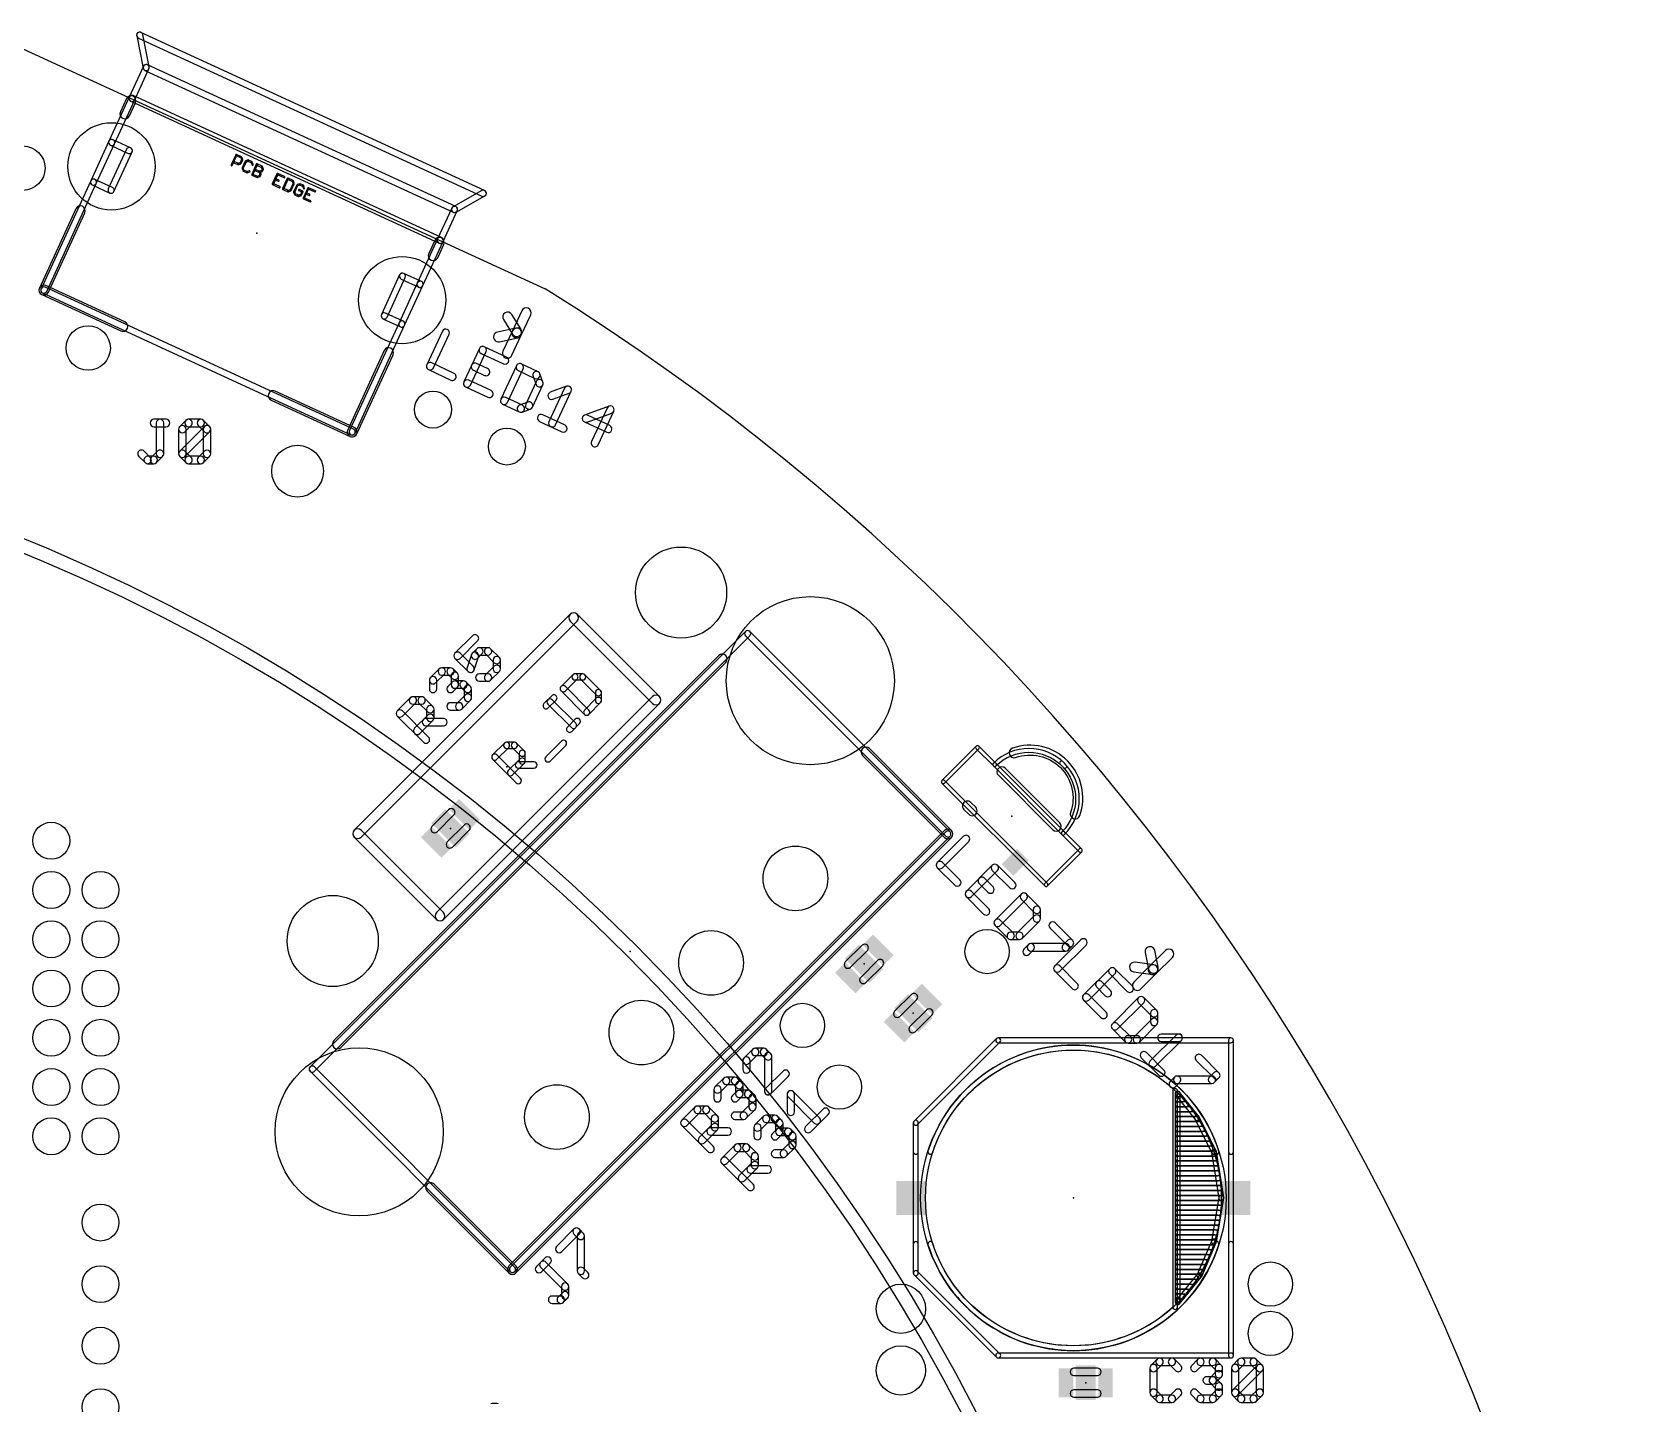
# Model space of a CAD drawing. Extents: x -10 to 136, y -30 to 100.
# Drawn here: x 79.62 to 112.78, y 67.13 to 95.41 of the extents above; entities that cross this region are included whole.
import ezdxf

# ---------------------------------------------------------------- set-up
doc = ezdxf.new("R2010")
doc.units = 0
for name, color, linetype in [('17', 82, 'CONTINUOUS'), ('18', 82, 'CONTINUOUS'), ('20', 7, 'CONTINUOUS'), ('21', 253, 'CONTINUOUS'), ('23', 7, 'CONTINUOUS'), ('25', 253, 'CONTINUOUS'), ('49', 253, 'CONTINUOUS'), ('51', 253, 'CONTINUOUS')]:
    doc.layers.add(name, color=color, linetype=linetype)

# ---------------------------------------------------------------- blocks, each defined once
blk = doc.blocks.new('RECT')
blk.add_solid([(-0.5, -0.5), (0.5, -0.5), (-0.5, 0.5), (0.5, 0.5)])
blk = doc.blocks.new('ROUNDP')
blk.add_circle((0, 0), 0.5)
blk = doc.blocks.new('ROUNDV')
blk.add_circle((0, 0), 0.5)

msp = doc.modelspace()

# ---------------------------------------------------------------- linework, layer by layer
at = {"layer": '20'}
msp.add_line((79.4258, 95.0722), (90.1954, 90.1192), dxfattribs=at)
msp.add_arc((65.024, 49.5402), 47.752, 359.9877, 58.1884, dxfattribs=at)
at = {"layer": '21'}
for points in [[(81.5626, 94.0436), (81.4372, 93.7711, 1), (81.6218, 93.6862), (81.7472, 93.9587, 1)], [(79.9503, 90.0521), (80.7025, 91.6875, 1), (80.5179, 91.7724), (79.7657, 90.1371, 1)], [(87.9221, 91.1186), (87.7968, 90.846, 1), (87.9814, 90.7611), (88.1067, 91.0337, 1)], [(81.5313, 89.4368), (79.9005, 90.1869, 1), (79.8156, 90.0023), (81.4464, 89.2522, 1)], [(89.696, 89.2922), (89.5106, 89.5916, 1), (89.3378, 89.4846), (89.5233, 89.1852, 1)], [(89.7152, 89.669), (89.5208, 89.2521, 1), (89.705, 89.1662), (89.8994, 89.5831, 1)], [(89.5917, 89.3085), (89.2119, 89.2276, 1), (89.2543, 89.0289), (89.634, 89.1098, 1)], [(89.5105, 88.7493), (89.705, 89.1662, 1), (89.5208, 89.2521), (89.3264, 88.8352, 1)], [(86.3099, 87.1271), (87.0621, 88.7624, 1), (86.8775, 88.8473), (86.1253, 87.212, 1)], [(84.5444, 87.8273), (86.1751, 87.0772, 1), (86.2601, 87.2618), (84.6293, 88.0119, 1)], [(86.4039, 78.8133), (90.8587, 83.2681, 1), (90.715, 83.4118), (86.2602, 78.957, 1)], [(90.715, 83.2681), (92.4121, 81.571, 1), (92.5558, 81.7147), (90.8587, 83.4118, 1)], [(93.78, 82.5606), (85.8414, 74.622, 1), (85.9851, 74.4783), (93.9237, 82.4169, 1)], [(90.767, 82.1626), (90.5243, 81.92, 1), (90.6141, 81.8301), (90.8568, 82.0728, 1)], [(90.5243, 81.8301), (91.0097, 81.3448, 1), (91.0995, 81.4346), (90.6141, 81.92, 1)], [(90.9737, 82.1812), (90.8119, 82.1812, 1), (90.8119, 82.0542), (90.9737, 82.0542, 1)], [(91.3421, 81.8391), (91.0186, 82.1626, 1), (90.9288, 82.0728), (91.2523, 81.7493, 1)], [(92.4121, 81.7147), (87.9573, 77.2599, 1), (88.101, 77.1162), (92.5558, 81.571, 1)], [(90.2613, 81.4773), (90.4231, 81.6391, 1), (90.3333, 81.7289), (90.1715, 81.5671, 1)], [(90.8276, 81.1627), (90.3422, 81.648, 1), (90.2524, 81.5582), (90.7378, 81.0729, 1)], [(91.0995, 81.3448), (91.3421, 81.5875, 1), (91.2523, 81.6773), (91.0097, 81.4346, 1)], [(91.3607, 81.6324), (91.3607, 81.7942, 1), (91.2337, 81.7942), (91.2337, 81.6324, 1)], [(90.7467, 80.992), (90.9084, 81.1538, 1), (90.8186, 81.2436), (90.6569, 81.0818, 1)], [(89.2029, 80.4189), (89.4456, 80.6616, 1), (89.3558, 80.7514), (89.1131, 80.5087, 1)], [(89.4007, 80.643), (89.5624, 80.643, 1), (89.5624, 80.77), (89.4007, 80.77, 1)], [(89.5175, 80.6616), (89.6793, 80.4998, 1), (89.7691, 80.5896), (89.6074, 80.7514, 1)], [(89.6607, 80.5447), (89.6607, 80.3829, 1), (89.7877, 80.3829), (89.7877, 80.5447, 1)], [(90.2983, 80.3819), (90.6219, 80.7055, 1), (90.5321, 80.7953), (90.2085, 80.4717, 1)], [(96.7435, 80.4951), (98.4317, 78.8068, 1), (98.5754, 78.9505), (96.8871, 80.6388, 1)], [(101.0343, 79.3241, 1), (101.226, 79.2567, 0.6292), (99.8343, 80.6485, 1), (99.9016, 80.4568, -0.6292)], [(89.6882, 80.0234), (89.2029, 80.5087, 1), (89.1131, 80.4189), (89.5984, 79.9336, 1)], [(89.6793, 80.4278), (89.4367, 80.1852, 1), (89.5265, 80.0954), (89.7691, 80.338, 1)], [(89.6433, 80.2385), (89.9669, 80.2385, 1), (89.9669, 80.3655), (89.6433, 80.3655, 1)], [(100.8095, 79.1112), (99.6888, 80.232, 1), (99.5451, 80.0883), (100.6659, 78.9676, 1)], [(99.0771, 79.4294), (98.9781, 79.5284, 1), (98.8345, 79.3848), (98.9334, 79.2858, 1)], [(88.101, 77.2599), (86.4039, 78.957, 1), (86.2602, 78.8133), (87.9573, 77.1162, 1)], [(98.4317, 78.9505), (89.4515, 69.9703, 1), (89.5952, 69.8266), (98.5754, 78.8068, 1)], [(102.8427, 76.1294), (102.7709, 76.4742, 1), (102.572, 76.4327), (102.6438, 76.0879, 1)], [(102.9896, 76.4769), (102.6644, 76.1516, 1), (102.808, 76.0079), (103.1333, 76.3332, 1)], [(102.7503, 76.1804), (102.3658, 76.2343, 1), (102.3376, 76.0331), (102.7221, 75.9792, 1)], [(102.4828, 75.6827), (102.808, 76.0079, 1), (102.6644, 76.1516), (102.3391, 75.8264, 1)], [(97.8779, 72.8881), (99.5779, 74.5881, 1), (99.5061, 74.6599), (97.8061, 72.9599, 1)], [(99.542, 74.5732), (104.342, 74.5732, 1), (104.342, 74.6748), (99.542, 74.6748, 1)], [(104.2912, 74.624), (104.2912, 72.324, 1), (104.3928, 72.324), (104.3928, 74.624, 1)], [(103.9936, 72.3084, 1), (104.0904, 72.3396, 0.7285), (98.0936, 72.3396, 1), (98.1904, 72.3084, -0.7285)], [(97.8928, 72.324), (97.8928, 72.924, 1), (97.7912, 72.924), (97.7912, 72.324, 1)], [(89.5952, 69.9703), (87.9069, 71.6585, 1), (87.7632, 71.5149), (89.4515, 69.8266, 1)], [(97.8928, 69.824), (97.8928, 70.424, 1), (97.7912, 70.424), (97.7912, 69.824, 1)], [(98.1904, 70.4396, 1), (98.0936, 70.4084, 0.7285), (104.0904, 70.4084, 1), (103.9936, 70.4396, -0.7285)], [(104.2912, 70.424), (104.2912, 68.124, 1), (104.3928, 68.124), (104.3928, 70.424, 1)], [(99.5779, 68.1599), (97.8779, 69.8599, 1), (97.8061, 69.7881), (99.5061, 68.0881, 1)], [(104.342, 68.1748), (99.542, 68.1748, 1), (99.542, 68.0732), (104.342, 68.0732, 1)]]:
    msp.add_lwpolyline(points, format="xyb", close=True, dxfattribs=at)
at = {"layer": '23'}
for p in [(84.2496, 91.2667), (89.4588, 89.281), (89.408, 80.264), (88.2458, 78.994), (99.822, 79.248), (91.948, 76.454), (96.774, 76.2), (102.616, 76.2), (97.79, 75.184), (101.092, 71.374), (101.346, 67.564)]:
    msp.add_point(p, dxfattribs=at)
at = {"layer": '25'}
for points in [[(88.0778, 89.2463), (87.7555, 88.5551, 1), (87.8936, 88.4907), (88.2159, 89.1819, 1)], [(88.8408, 88.8905), (88.5185, 88.1993, 1), (88.6567, 88.1349), (88.979, 88.8261, 1)], [(89.4029, 88.7125), (88.9421, 88.9273, 1), (88.8777, 88.7892), (89.3385, 88.5743, 1)], [(87.7923, 88.4539), (88.2531, 88.239, 1), (88.3175, 88.3771), (87.8567, 88.592, 1)], [(88.7165, 88.4436), (88.9469, 88.3362, 1), (89.0114, 88.4743), (88.781, 88.5817, 1)], [(89.6039, 88.5347), (89.2816, 87.8435, 1), (89.4197, 87.7791), (89.742, 88.4702, 1)], [(90.0508, 88.4104), (89.7052, 88.5715, 1), (89.6408, 88.4334), (89.9864, 88.2722, 1)], [(88.5554, 88.098), (89.0162, 87.8832, 1), (89.0806, 88.0213), (88.6198, 88.2361, 1)], [(89.9342, 87.6794), (90.1491, 88.1402, 1), (90.011, 88.2046), (89.7961, 87.7438, 1)], [(90.1517, 88.1984), (90.0902, 88.3674, 1), (89.947, 88.3152), (90.0085, 88.1463, 1)], [(89.3185, 87.7422), (89.6641, 87.581, 1), (89.7285, 87.7192), (89.3829, 87.8803, 1)], [(90.3547, 87.8446), (90.6925, 87.9676, 1), (90.6404, 88.1108), (90.3026, 87.9878, 1)], [(90.5974, 88.0714), (90.2751, 87.3802, 1), (90.4132, 87.3158), (90.7355, 88.007, 1)], [(89.7223, 87.5785), (89.8912, 87.64, 1), (89.8391, 87.7832), (89.6702, 87.7217, 1)], [(91.5187, 87.7012), (91.0119, 87.5168, 1), (91.064, 87.3736), (91.5708, 87.558, 1)], [(91.2915, 86.9062), (91.6138, 87.5974, 1), (91.4757, 87.6618), (91.1534, 86.9706, 1)], [(82.1259, 87.2775), (82.3801, 87.2775, 1), (82.3801, 87.4299), (82.1259, 87.4299, 1)], [(82.3292, 86.7181), (82.3292, 87.3537, 1), (82.1768, 87.3537), (82.1768, 86.7181, 1)], [(82.7676, 87.1727), (82.8947, 87.2998, 1), (82.7869, 87.4075), (82.6598, 87.2804, 1)], [(82.7899, 86.7181), (82.7899, 87.2265, 1), (82.6375, 87.2265), (82.6375, 86.7181, 1)], [(82.7676, 86.6642), (83.276, 87.1727, 1), (83.1682, 87.2804), (82.6598, 86.772, 1)], [(82.8408, 87.2775), (83.095, 87.2775, 1), (83.095, 87.4299), (82.8408, 87.4299, 1)], [(83.0411, 87.2998), (83.1682, 87.1727, 1), (83.276, 87.2804), (83.1489, 87.4075, 1)], [(83.1459, 87.2265), (83.1459, 86.7181, 1), (83.2983, 86.7181), (83.2983, 87.2265, 1)], [(90.0815, 87.3864), (90.5423, 87.1715, 1), (90.6068, 87.3096), (90.146, 87.5245, 1)], [(91.0058, 87.3761), (91.4666, 87.1613, 1), (91.531, 87.2994), (91.0702, 87.5143, 1)], [(81.8178, 86.6642), (81.9449, 86.5371, 1), (82.0527, 86.6449), (81.9256, 86.772, 1)], [(81.9988, 86.5148), (82.1259, 86.5148, 1), (82.1259, 86.6672), (81.9988, 86.6672, 1)], [(82.1798, 86.5371), (82.3069, 86.6642, 1), (82.1992, 86.772), (82.072, 86.6449, 1)], [(82.8947, 86.6449), (82.7676, 86.772, 1), (82.6598, 86.6642), (82.7869, 86.5371, 1)], [(83.095, 86.6672), (82.8408, 86.6672, 1), (82.8408, 86.5148), (83.095, 86.5148, 1)], [(83.1682, 86.772), (83.0411, 86.6449, 1), (83.1489, 86.5371), (83.276, 86.6642, 1)], [(88.6959, 82.9676), (88.3364, 82.6081, 1), (88.4442, 82.5003), (88.8037, 82.8599, 1)], [(88.3364, 82.5003), (88.606, 82.2307, 1), (88.7138, 82.3385), (88.4442, 82.6081, 1)], [(88.7322, 82.2605), (88.8221, 82.5301, 1), (88.6775, 82.5783), (88.5876, 82.3087, 1)], [(88.8037, 82.5003), (88.8936, 82.5902, 1), (88.7858, 82.698), (88.6959, 82.6081, 1)], [(88.8397, 82.5679), (89.0194, 82.5679, 1), (89.0194, 82.7203), (88.8397, 82.7203, 1)], [(88.9656, 82.5902), (89.1453, 82.4105, 1), (89.2531, 82.5182), (89.0733, 82.698, 1)], [(87.9387, 81.9949), (88.1184, 82.1746, 1), (88.0107, 82.2824), (87.8309, 82.1026, 1)], [(88.0646, 82.1523), (88.2443, 82.1523, 1), (88.2443, 82.3047), (88.0646, 82.3047, 1)], [(88.1904, 82.1746), (88.2803, 82.0847, 1), (88.3881, 82.1925), (88.2982, 82.2824, 1)], [(89.1453, 82.3385), (88.9656, 82.1587, 1), (89.0733, 82.0509), (89.2531, 82.2307, 1)], [(89.123, 82.4643), (89.123, 82.2846, 1), (89.2754, 82.2846), (89.2754, 82.4643, 1)], [(87.961, 81.869), (87.961, 82.0487, 1), (87.8086, 82.0487), (87.8086, 81.869, 1)], [(88.2803, 82.0127), (88.1904, 81.9229, 1), (88.2982, 81.8151), (88.3881, 81.905, 1)], [(88.258, 82.1386), (88.258, 81.9589, 1), (88.4104, 81.9589), (88.4104, 82.1386, 1)], [(88.3342, 81.8827), (88.514, 81.8827, 1), (88.514, 82.0351), (88.3342, 82.0351, 1)], [(88.4601, 81.905), (88.55, 81.8151, 1), (88.6577, 81.9229), (88.5678, 82.0127, 1)], [(88.5276, 81.869), (88.5276, 81.6892, 1), (88.68, 81.6892), (88.68, 81.869, 1)], [(89.0194, 82.181), (88.8397, 82.181, 1), (88.8397, 82.0286), (89.0194, 82.0286, 1)], [(87.2535, 81.3096), (87.5231, 81.5793, 1), (87.4153, 81.687), (87.1457, 81.4174, 1)], [(87.4692, 81.5569), (87.649, 81.5569, 1), (87.649, 81.7093), (87.4692, 81.7093, 1)], [(87.5951, 81.5793), (87.7748, 81.3995, 1), (87.8826, 81.5073), (87.7028, 81.687, 1)], [(88.4241, 81.5857), (88.2443, 81.5857, 1), (88.2443, 81.4333), (88.4241, 81.4333, 1)], [(88.55, 81.7431), (88.3702, 81.5633, 1), (88.478, 81.4556), (88.6577, 81.6353, 1)], [(87.7927, 80.8781), (87.2535, 81.4174, 1), (87.1457, 81.3096), (87.685, 80.7703, 1)], [(87.7748, 81.3275), (87.5052, 81.0579, 1), (87.613, 80.9501), (87.8826, 81.2197, 1)], [(87.7388, 81.1075), (88.0984, 81.1075, 1), (88.0984, 81.2599), (87.7388, 81.2599, 1)], [(87.7525, 81.4534), (87.7525, 81.2736, 1), (87.9049, 81.2736), (87.9049, 81.4534, 1)], [(98.8249, 78.8305), (98.2856, 78.2913, 1), (98.3934, 78.1835), (98.9327, 78.7228, 1)], [(98.2856, 78.1835), (98.6452, 77.824, 1), (98.7529, 77.9318), (98.3934, 78.2913, 1)], [(99.4203, 78.2352), (98.881, 77.6959, 1), (98.9888, 77.5881), (99.528, 78.1274, 1)], [(99.8876, 77.8757), (99.528, 78.2352, 1), (99.4203, 78.1274), (99.7798, 77.7679, 1)], [(99.1506, 77.8578), (99.3304, 77.678, 1), (99.4382, 77.7858), (99.2584, 77.9655, 1)], [(98.881, 77.5881), (99.2405, 77.2286, 1), (99.3483, 77.3364), (98.9888, 77.6959, 1)], [(100.0156, 77.6398), (99.4764, 77.1006, 1), (99.5841, 76.9928), (100.1234, 77.5321, 1)], [(100.393, 77.3702), (100.1234, 77.6398, 1), (100.0156, 77.5321), (100.2853, 77.2624, 1)], [(100.4153, 77.1365), (100.4153, 77.3163, 1), (100.2629, 77.3163), (100.2629, 77.1365, 1)], [(99.4764, 76.9928), (99.746, 76.7232, 1), (99.8538, 76.8309), (99.5841, 77.1005, 1)], [(100.0335, 76.7231), (100.393, 77.0827, 1), (100.2853, 77.1904), (99.9257, 76.8309, 1)], [(100.611, 76.9367), (100.9705, 76.5772, 1), (101.0783, 76.6849), (100.7188, 77.0445, 1)], [(99.7999, 76.7008), (99.9796, 76.7008, 1), (99.9796, 76.8532), (99.7999, 76.8532, 1)], [(100.1616, 76.5951), (100.0717, 76.5052, 1), (100.1795, 76.3974), (100.2694, 76.4873, 1)], [(100.9345, 76.6174), (100.2155, 76.6174, 1), (100.2155, 76.465), (100.9345, 76.465, 1)], [(101.2456, 76.6965), (100.7064, 76.1572, 1), (100.8141, 76.0494), (101.3534, 76.5887, 1)], [(100.9705, 76.6849), (100.8806, 76.5951, 1), (100.9884, 76.4873), (101.0783, 76.5772, 1)], [(100.7064, 76.0494), (101.0659, 75.6899, 1), (101.1737, 75.7977), (100.8141, 76.1572, 1)], [(101.841, 76.1011), (101.3017, 75.5618, 1), (101.4095, 75.4541), (101.9488, 75.9934, 1)], [(102.3083, 75.7416), (101.9488, 76.1011, 1), (101.841, 75.9934), (102.2005, 75.6338, 1)], [(101.5714, 75.7237), (101.7511, 75.544, 1), (101.8589, 75.6517), (101.6791, 75.8315, 1)], [(101.3017, 75.4541), (101.6612, 75.0946, 1), (101.769, 75.2023), (101.4095, 75.5618, 1)], [(102.4364, 75.5058), (101.8971, 74.9665, 1), (102.0049, 74.8587), (102.5441, 75.398, 1)], [(102.8138, 75.2361), (102.5441, 75.5058, 1), (102.4364, 75.398), (102.706, 75.1284, 1)], [(101.8971, 74.8587), (102.1667, 74.5891, 1), (102.2745, 74.6968), (102.0049, 74.9665, 1)], [(102.4543, 74.5891), (102.8138, 74.9486, 1), (102.706, 75.0564), (102.3465, 74.6968, 1)], [(102.8361, 75.0025), (102.8361, 75.1822, 1), (102.6837, 75.1822), (102.6837, 75.0025, 1)], [(102.2206, 74.5668), (102.4004, 74.5668, 1), (102.4004, 74.7192), (102.2206, 74.7192, 1)], [(103.2115, 74.7306), (102.6722, 74.1914, 1), (102.78, 74.0836), (103.3192, 74.6229, 1)], [(102.9059, 74.6006), (103.2654, 74.6006, 1), (103.2654, 74.753), (102.9059, 74.753, 1)], [(94.4746, 74.4377), (94.2949, 74.258, 1), (94.4026, 74.1502), (94.5824, 74.33, 1)], [(94.2726, 74.2041), (94.2726, 74.0243, 1), (94.425, 74.0243), (94.4249, 74.2041, 1)], [(94.7083, 74.46), (94.5285, 74.46, 1), (94.5285, 74.3076), (94.7083, 74.3076, 1)], [(94.852, 74.3478), (94.7622, 74.4377, 1), (94.6544, 74.33), (94.7443, 74.2401, 1)], [(94.8744, 73.5749), (94.8744, 74.294, 1), (94.722, 74.294), (94.722, 73.5749, 1)], [(102.4925, 74.2634), (102.852, 73.9038, 1), (102.9597, 74.0116), (102.6002, 74.3711, 1)], [(103.6271, 74.2073), (103.9866, 73.8478, 1), (104.0944, 73.9555), (103.7348, 74.315, 1)], [(95.1038, 73.9883), (94.7443, 73.6288, 1), (94.852, 73.521), (95.2115, 73.8806, 1)], [(103.9866, 73.9555), (103.8967, 73.8656, 1), (104.0045, 73.7579), (104.0944, 73.8478, 1)], [(93.8073, 73.5548), (93.987, 73.7346, 1), (93.8793, 73.8424), (93.6995, 73.6626, 1)], [(93.8296, 73.429), (93.8296, 73.6087, 1), (93.6772, 73.6087), (93.6772, 73.429, 1)], [(93.9332, 73.7123), (94.1129, 73.7123, 1), (94.1129, 73.8647), (93.9332, 73.8647, 1)], [(94.059, 73.7346), (94.1489, 73.6447, 1), (94.2567, 73.7525), (94.1668, 73.8424, 1)], [(94.1266, 73.6986), (94.1266, 73.5188, 1), (94.279, 73.5188), (94.279, 73.6986, 1)], [(103.1777, 73.8656), (103.0878, 73.7758, 1), (103.1956, 73.668), (103.2855, 73.7579, 1)], [(103.9506, 73.888), (103.2316, 73.888, 1), (103.2316, 73.7356), (103.9506, 73.7356, 1)], [(94.1489, 73.5727), (94.059, 73.4828, 1), (94.1668, 73.3751), (94.2567, 73.465, 1)], [(94.2028, 73.4426), (94.3826, 73.4426, 1), (94.3826, 73.595), (94.2028, 73.595, 1)], [(94.4185, 73.3031), (94.2388, 73.1233, 1), (94.3465, 73.0156), (94.5263, 73.1953, 1)], [(94.3287, 73.465), (94.4185, 73.3751, 1), (94.5263, 73.4828), (94.4364, 73.5727, 1)], [(94.3962, 73.429), (94.3962, 73.2492, 1), (94.5486, 73.2492), (94.5486, 73.429, 1)], [(95.3397, 73.1513), (95.3397, 73.5108, 1), (95.1873, 73.5108), (95.1873, 73.1513, 1)], [(95.2096, 73.4569), (95.7489, 72.9177, 1), (95.8566, 73.0254), (95.3174, 73.5647, 1)], [(93.122, 72.8696), (93.3917, 73.1392, 1), (93.2839, 73.247), (93.0143, 72.9774, 1)], [(93.6613, 72.4381), (93.122, 72.9774, 1), (93.0143, 72.8696), (93.5535, 72.3303, 1)], [(93.3378, 73.1169), (93.5176, 73.1169, 1), (93.5176, 73.2693), (93.3378, 73.2693, 1)], [(93.4637, 73.1392), (93.6434, 72.9595, 1), (93.7512, 73.0672), (93.5714, 73.247, 1)], [(93.6211, 73.0134), (93.6211, 72.8336, 1), (93.7735, 72.8336), (93.7735, 73.0134, 1)], [(94.2927, 73.1456), (94.1129, 73.1456, 1), (94.1129, 72.9932), (94.2927, 72.9932, 1)], [(94.6321, 72.7717), (94.8119, 72.9514, 1), (94.7041, 73.0592), (94.5243, 72.8795, 1)], [(94.758, 72.9291), (94.9378, 72.9291, 1), (94.9378, 73.0815), (94.758, 73.0815, 1)], [(94.8839, 72.9514), (94.9737, 72.8616, 1), (95.0815, 72.9693), (94.9916, 73.0592, 1)], [(94.9514, 72.9155), (94.9514, 72.7357, 1), (95.1038, 72.7357), (95.1038, 72.9155, 1)], [(95.6769, 72.7379), (96.0364, 73.0974, 1), (95.9286, 73.2052), (95.5691, 72.8457, 1)], [(93.6434, 72.8875), (93.3738, 72.6178, 1), (93.4816, 72.5101), (93.7512, 72.7797, 1)], [(93.6074, 72.6675), (93.9669, 72.6675, 1), (93.9669, 72.8199), (93.6074, 72.8199, 1)], [(94.6544, 72.6458), (94.6544, 72.8256, 1), (94.502, 72.8256), (94.502, 72.6458, 1)], [(94.9737, 72.7896), (94.8839, 72.6997, 1), (94.9916, 72.5919), (95.0815, 72.6818, 1)], [(95.0276, 72.6595), (95.2074, 72.6595, 1), (95.2074, 72.8119), (95.0276, 72.8119, 1)], [(95.1535, 72.6818), (95.2434, 72.5919, 1), (95.3511, 72.6997), (95.2613, 72.7896, 1)], [(95.2211, 72.6458), (95.2211, 72.4661, 1), (95.3735, 72.4661), (95.3735, 72.6458, 1)], [(93.9469, 72.0864), (94.2165, 72.3561, 1), (94.1087, 72.4639), (93.8391, 72.1942, 1)], [(94.1626, 72.3338), (94.3424, 72.3338, 1), (94.3424, 72.4862), (94.1626, 72.4862, 1)], [(94.2885, 72.3561), (94.4683, 72.1763, 1), (94.576, 72.2841), (94.3963, 72.4639, 1)], [(94.4459, 72.2302), (94.4459, 72.0505, 1), (94.5983, 72.0505), (94.5983, 72.2302, 1)], [(95.1175, 72.3625), (94.9378, 72.3625, 1), (94.9378, 72.2101), (95.1175, 72.2101, 1)], [(95.2434, 72.5199), (95.0636, 72.3402, 1), (95.1714, 72.2324), (95.3511, 72.4122, 1)], [(94.4862, 71.6549), (93.9469, 72.1942, 1), (93.8391, 72.0864), (94.3784, 71.5472, 1)], [(94.4683, 72.1043), (94.1986, 71.8347, 1), (94.3064, 71.7269), (94.576, 71.9966, 1)], [(94.4323, 71.8844), (94.7918, 71.8844, 1), (94.7918, 72.0368), (94.4323, 72.0368, 1)], [(90.5392, 70.2661), (90.8987, 70.6256, 1), (90.791, 70.7334), (90.4314, 70.3738, 1)], [(90.791, 70.6256), (90.8808, 70.5357, 1), (90.9886, 70.6435), (90.8987, 70.7334, 1)], [(90.8585, 70.5896), (90.8585, 69.8706, 1), (91.0109, 69.8706), (91.0109, 70.5896, 1)], [(90.1236, 69.8505), (90.3034, 70.0302, 1), (90.1956, 70.138), (90.0158, 69.9582, 1)], [(90.6629, 69.5987), (90.2135, 70.0481, 1), (90.1057, 69.9404), (90.5551, 69.491, 1)], [(90.8808, 69.8167), (90.9707, 69.7268, 1), (91.0785, 69.8346), (90.9886, 69.9244, 1)], [(90.3394, 69.199), (90.5191, 69.199, 1), (90.5191, 69.3514), (90.3394, 69.3514, 1)], [(90.573, 69.2213), (90.6629, 69.3112, 1), (90.5551, 69.419), (90.4652, 69.3291, 1)], [(90.6852, 69.3651), (90.6852, 69.5448, 1), (90.5328, 69.5448), (90.5328, 69.3651, 1)], [(102.8174, 68.0467), (102.6903, 67.9196, 1), (102.7981, 67.8119), (102.9252, 67.939, 1)], [(103.1255, 68.0691), (102.8713, 68.0691, 1), (102.8713, 67.9167), (103.1255, 67.9167, 1)], [(103.3065, 67.9196), (103.1794, 68.0467, 1), (103.0716, 67.939), (103.1987, 67.8119, 1)], [(103.64, 67.8119), (103.7672, 67.939, 1), (103.6594, 68.0467), (103.5323, 67.9196, 1)], [(103.7133, 67.9167), (103.9675, 67.9167, 1), (103.9675, 68.0691), (103.7133, 68.0691, 1)], [(103.9136, 67.939), (104.0407, 67.8119, 1), (104.1485, 67.9196), (104.0214, 68.0467, 1)], [(104.482, 67.8119), (104.6091, 67.939, 1), (104.5014, 68.0467), (104.3742, 67.9196, 1)], [(104.5552, 67.9167), (104.8095, 67.9167, 1), (104.8095, 68.0691), (104.5552, 68.0691, 1)], [(104.7556, 67.939), (104.8827, 67.8119, 1), (104.9904, 67.9196), (104.8633, 68.0467, 1)], [(102.668, 67.8657), (102.668, 67.3573, 1), (102.8204, 67.3573), (102.8204, 67.8657, 1)], [(103.9675, 67.6877), (103.8404, 67.6877, 1), (103.8404, 67.5353), (103.9675, 67.5353, 1)], [(104.0407, 67.7925), (103.9136, 67.6654, 1), (104.0214, 67.5576), (104.1485, 67.6848, 1)], [(103.9136, 67.5576), (104.0407, 67.4305, 1), (104.1485, 67.5383), (104.0214, 67.6654, 1)], [(104.0184, 67.8657), (104.0184, 67.7386, 1), (104.1708, 67.7386), (104.1708, 67.8657, 1)], [(104.5043, 67.3573), (104.5043, 67.8657, 1), (104.3519, 67.8657), (104.3519, 67.3573, 1)], [(104.482, 67.3034), (104.9904, 67.8119, 1), (104.8827, 67.9196), (104.3742, 67.4112, 1)], [(104.8604, 67.8657), (104.8604, 67.3573, 1), (105.0128, 67.3573), (105.0128, 67.8657, 1)], [(102.6903, 67.3034), (102.8174, 67.1763, 1), (102.9252, 67.2841), (102.7981, 67.4112, 1)], [(103.1794, 67.1763), (103.3065, 67.3034, 1), (103.1988, 67.4112), (103.0716, 67.2841, 1)], [(103.7672, 67.2841), (103.64, 67.4112, 1), (103.5323, 67.3034), (103.6594, 67.1763, 1)], [(104.0407, 67.4112), (103.9136, 67.2841, 1), (104.0214, 67.1763), (104.1485, 67.3034, 1)], [(104.0184, 67.4844), (104.0184, 67.3573, 1), (104.1708, 67.3573), (104.1708, 67.4844, 1)], [(104.6091, 67.2841), (104.482, 67.4112, 1), (104.3742, 67.3034), (104.5014, 67.1763, 1)], [(104.8827, 67.4112), (104.7556, 67.2841, 1), (104.8633, 67.1763), (104.9904, 67.3034, 1)], [(102.8713, 67.154), (103.1255, 67.154, 1), (103.1255, 67.3064), (102.8713, 67.3064, 1)], [(103.9675, 67.3064), (103.7133, 67.3064, 1), (103.7133, 67.154), (103.9675, 67.154, 1)], [(104.8095, 67.3064), (104.5552, 67.3064, 1), (104.5552, 67.154), (104.8095, 67.154, 1)]]:
    msp.add_lwpolyline(points, format="xyb", close=True, dxfattribs=at)
at = {"layer": '49'}
for radius in [38.2532, 37.9738]:
    msp.add_circle((65.024, 49.53), radius, dxfattribs=at)
at = {"layer": '51'}
for points in [[(88.9476, 92.1477), (81.8612, 95.4071, 1), (81.8082, 95.2917), (88.8945, 92.0323, 1)], [(81.7724, 95.3369), (81.906, 94.6701, 1), (82.0305, 94.695), (81.897, 95.3619, 1)], [(81.7335, 94.0201), (82.026, 94.656, 1), (81.9106, 94.7091), (81.6181, 94.0731, 1)], [(81.9417, 94.6249), (88.3013, 91.6998, 1), (88.3544, 91.8152), (81.9948, 94.7403, 1)], [(81.3156, 93.1116), (81.7335, 94.0201, 1), (81.6181, 94.0731), (81.2002, 93.1646, 1)], [(88.0619, 91.1792), (81.7023, 94.1043, 1), (81.6492, 93.9889), (88.0088, 91.0638, 1)], [(80.9395, 92.2939), (81.3156, 93.1116, 1), (81.2002, 93.1646), (80.8241, 92.347, 1)], [(81.6478, 93.0286), (81.2844, 93.1958, 1), (81.2314, 93.0804), (81.5948, 92.9133, 1)], [(81.3029, 92.1268), (81.679, 92.9444, 1), (81.5636, 92.9975), (81.1875, 92.1798, 1)], [(83.7421, 92.6655), (83.8377, 92.8734, 1), (83.8146, 92.884), (83.719, 92.6761, 1)], [(83.8208, 92.8671), (83.9247, 92.8193, 1), (83.9354, 92.8424), (83.8314, 92.8902, 1)], [(83.8716, 92.7038), (83.7677, 92.7516, 1), (83.7571, 92.7286), (83.861, 92.6808, 1)], [(83.9125, 92.7229), (83.8619, 92.7042, 1), (83.8707, 92.6804), (83.9213, 92.6991, 1)], [(83.9372, 92.7856), (83.9054, 92.7163, 1), (83.9284, 92.7057), (83.9603, 92.775, 1)], [(83.9181, 92.8265), (83.9369, 92.7759, 1), (83.9607, 92.7847), (83.942, 92.8353, 1)], [(84.0111, 92.7516), (83.9474, 92.613, 1), (83.9705, 92.6024), (84.0342, 92.741, 1)], [(83.947, 92.6033), (83.9657, 92.5527, 1), (83.9895, 92.5616), (83.9708, 92.6121, 1)], [(83.9723, 92.5456), (84.0416, 92.5137, 1), (84.0522, 92.5368), (83.9829, 92.5687, 1)], [(84.0688, 92.7769), (84.0183, 92.7582, 1), (84.0271, 92.7344), (84.0776, 92.7531, 1)], [(84.0513, 92.5134), (84.1019, 92.5321, 1), (84.0931, 92.5559), (84.0425, 92.5372, 1)], [(84.1478, 92.7447), (84.0786, 92.7765, 1), (84.0679, 92.7535), (84.1372, 92.7216, 1)], [(84.1732, 92.687), (84.1544, 92.7375, 1), (84.1306, 92.7287), (84.1493, 92.6782, 1)], [(84.167, 92.47), (84.2626, 92.6779, 1), (84.2395, 92.6885), (84.1439, 92.4807, 1)], [(84.198, 92.5677), (84.3019, 92.5199, 1), (84.3125, 92.543), (84.2086, 92.5908, 1)], [(84.2458, 92.6717), (84.3497, 92.6239, 1), (84.3603, 92.6469), (84.2564, 92.6947, 1)], [(84.3534, 92.5621), (84.3028, 92.5434, 1), (84.3116, 92.5196), (84.3622, 92.5383, 1)], [(84.2953, 92.5271), (84.314, 92.4765, 1), (84.3378, 92.4853), (84.3191, 92.5359, 1)], [(84.3431, 92.631), (84.3618, 92.5804, 1), (84.3856, 92.5892), (84.3669, 92.6398, 1)], [(84.3622, 92.5901), (84.3462, 92.5555, 1), (84.3693, 92.5449), (84.3853, 92.5795, 1)], [(79.9157, 90.0681), (80.9395, 92.2939, 1), (80.8241, 92.347), (79.8004, 90.1211, 1)], [(81.2718, 92.211), (80.9084, 92.3781, 1), (80.8553, 92.2628), (81.2187, 92.0956, 1)], [(84.2647, 92.4391), (84.1608, 92.4869, 1), (84.1502, 92.4638), (84.2541, 92.416, 1)], [(84.3056, 92.4582), (84.255, 92.4395, 1), (84.2638, 92.4156), (84.3144, 92.4343, 1)], [(84.3144, 92.4862), (84.2984, 92.4516, 1), (84.3215, 92.4409), (84.3375, 92.4756, 1)], [(84.6645, 92.4931), (84.5689, 92.2852, 1), (84.592, 92.2746), (84.6876, 92.4824, 1)], [(84.5751, 92.2683), (84.7137, 92.2046, 1), (84.7243, 92.2277), (84.5857, 92.2914, 1)], [(84.6229, 92.3723), (84.6922, 92.3404, 1), (84.7028, 92.3635), (84.6335, 92.3954, 1)], [(84.8199, 92.4355), (84.6813, 92.4993, 1), (84.6707, 92.4762), (84.8093, 92.4125, 1)], [(84.877, 92.3953), (84.7814, 92.1875, 1), (84.8044, 92.1768), (84.9001, 92.3847, 1)], [(84.7876, 92.1706), (84.8915, 92.1228, 1), (84.9021, 92.1459), (84.7982, 92.1937, 1)], [(84.9978, 92.3538), (84.8938, 92.4016, 1), (84.8832, 92.3785), (84.9871, 92.3307, 1)], [(84.959, 92.1478), (85.0227, 92.2863, 1), (84.9996, 92.2969), (84.9359, 92.1584, 1)], [(85.0231, 92.296), (85.0044, 92.3466, 1), (84.9805, 92.3378), (84.9992, 92.2872, 1)], [(85.0735, 92.2629), (85.0098, 92.1244, 1), (85.0329, 92.1138), (85.0966, 92.2523, 1)], [(85.1312, 92.2883), (85.0807, 92.2696, 1), (85.0895, 92.2457), (85.14, 92.2644, 1)], [(85.2102, 92.256), (85.1409, 92.2879, 1), (85.1303, 92.2648), (85.1996, 92.2329, 1)], [(85.2355, 92.1983), (85.2168, 92.2489, 1), (85.193, 92.2401), (85.2117, 92.1895, 1)], [(85.3019, 92.1999), (85.2063, 91.992, 1), (85.2294, 91.9814), (85.325, 92.1892, 1)], [(85.4574, 92.1424), (85.3188, 92.2061, 1), (85.3082, 92.183), (85.4467, 92.1193, 1)], [(84.9012, 92.1224), (84.9518, 92.1411, 1), (84.943, 92.165), (84.8924, 92.1463, 1)], [(85.0094, 92.1147), (85.0281, 92.0641, 1), (85.0519, 92.0729), (85.0332, 92.1235, 1)], [(85.0347, 92.057), (85.104, 92.0251, 1), (85.1146, 92.0482), (85.0453, 92.08, 1)], [(85.1137, 92.0247), (85.1643, 92.0434, 1), (85.1555, 92.0672), (85.1049, 92.0485, 1)], [(85.1971, 92.1362), (85.1278, 92.168, 1), (85.1172, 92.1449), (85.1865, 92.1131, 1)], [(85.1714, 92.05), (85.2033, 92.1193, 1), (85.1802, 92.1299), (85.1484, 92.0606, 1)], [(85.2126, 91.9752), (85.3511, 91.9114, 1), (85.3617, 91.9345), (85.2232, 91.9982, 1)], [(85.2604, 92.0791), (85.3296, 92.0472, 1), (85.3403, 92.0703), (85.271, 92.1022, 1)], [(88.3589, 91.7021), (88.9521, 92.0346, 1), (88.89, 92.1454), (88.2968, 91.8129, 1)], [(88.2701, 91.784), (87.9776, 91.1481, 1), (88.093, 91.095), (88.3855, 91.731, 1)], [(87.9776, 91.1481), (87.5598, 90.2396, 1), (87.6751, 90.1865), (88.093, 91.095, 1)], [(86.9357, 89.536), (87.3117, 90.3536, 1), (87.1964, 90.4067), (86.8203, 89.5891, 1)], [(87.5598, 90.2396), (87.1837, 89.4219, 1), (87.2991, 89.3688), (87.6751, 90.1865, 1)], [(87.2275, 90.3225), (87.5909, 90.1553, 1), (87.644, 90.2707), (87.2806, 90.4379, 1)], [(86.2441, 87.2272), (79.8846, 90.1523, 1), (79.8315, 90.0369), (86.1911, 87.1118, 1)], [(87.2679, 89.4531), (86.9045, 89.6202, 1), (86.8514, 89.5048), (87.2148, 89.3377, 1)], [(87.1837, 89.4219), (86.1599, 87.1961, 1), (86.2753, 87.143), (87.2991, 89.3688, 1)], [(85.4373, 73.9844), (94.4176, 82.9647, 1), (94.3278, 83.0545), (85.3475, 74.0742, 1)], [(94.3278, 82.9647), (98.4587, 78.8338, 1), (98.5485, 78.9236), (94.4176, 83.0545, 1)], [(98.4347, 79.9282), (99.1418, 80.6353, 1), (99.0879, 80.6892), (98.3808, 79.982, 1)], [(99.0879, 80.6353), (99.4415, 80.2817, 1), (99.4954, 80.3356), (99.1418, 80.6892, 1)], [(100.8557, 78.9214, 1), (100.9096, 78.8675, 1), (99.4415, 80.3356, 1), (99.4954, 80.2817, -1)], [(99.4415, 80.2817), (100.8557, 78.8675, 1), (100.9096, 78.9214), (99.4954, 80.3356, 1)], [(100.945, 80.3002), (100.8742, 80.371, 1), (100.8204, 80.3171), (100.8911, 80.2464, 1)], [(100.556, 77.8607), (98.4347, 79.982, 1), (98.3808, 79.9282), (100.5022, 77.8068, 1)], [(87.968, 78.9253), (88.3145, 79.2717, 1), (88.2067, 79.3795), (87.8602, 79.033, 1)], [(88.5235, 79.0627), (88.177, 78.7162, 1), (88.2848, 78.6085), (88.6313, 78.955, 1)], [(98.4587, 78.9236), (89.4784, 69.9433, 1), (89.5682, 69.8535), (98.5485, 78.8338, 1)], [(100.8557, 78.8675), (101.2093, 78.5139, 1), (101.2632, 78.5678), (100.9096, 78.9214, 1)], [(101.2093, 78.5678), (100.5022, 77.8607, 1), (100.556, 77.8068), (101.2632, 78.5139, 1)], [(96.4962, 76.1313), (96.8427, 76.4777, 1), (96.735, 76.5855), (96.3885, 76.239, 1)], [(97.0517, 76.2687), (96.7053, 75.9222, 1), (96.813, 75.8145), (97.1595, 76.161, 1)], [(97.5122, 75.1153), (97.8587, 75.4617, 1), (97.751, 75.5695), (97.4045, 75.223, 1)], [(98.0677, 75.2527), (97.7213, 74.9062, 1), (97.829, 74.7985), (98.1755, 75.145, 1)], [(97.8779, 72.8881), (99.5779, 74.5881, 1), (99.5061, 74.6599), (97.8061, 72.9599, 1)], [(99.542, 74.5732), (104.342, 74.5732, 1), (104.342, 74.6748), (99.542, 74.6748, 1)], [(104.2912, 74.624), (104.2912, 68.124, 1), (104.3928, 68.124), (104.3928, 74.624, 1)], [(89.5682, 69.9433), (85.4373, 74.0742, 1), (85.3475, 73.9844), (89.4784, 69.8535, 1)], [(103.2428, 69.124), (103.2428, 73.574, 1), (103.1412, 73.574), (103.1412, 69.124, 1)], [(103.6817, 73.0557), (103.2817, 73.5557, 1), (103.2023, 73.4923), (103.6023, 72.9923, 1)], [(103.1912, 73.524), (103.1912, 69.274, 1), (103.2928, 69.274), (103.2928, 73.524, 1)], [(103.2551, 73.5584), (103.242, 73.5584, 1), (103.242, 73.4568), (103.2551, 73.4568, 1)], [(103.3364, 73.4568), (103.242, 73.4568, 1), (103.242, 73.3552), (103.3364, 73.3552, 1)], [(103.4177, 73.3552), (103.242, 73.3552, 1), (103.242, 73.2536), (103.4177, 73.2536, 1)], [(97.8928, 69.824), (97.8928, 72.924, 1), (97.7912, 72.924), (97.7912, 69.824, 1)], [(103.499, 73.2536), (103.242, 73.2536, 1), (103.242, 73.152), (103.499, 73.152, 1)], [(103.5802, 73.152), (103.242, 73.152, 1), (103.242, 73.0504), (103.5802, 73.0504, 1)], [(103.6542, 73.0504), (103.242, 73.0504, 1), (103.242, 72.9488), (103.6542, 72.9488, 1)], [(104.0374, 72.3467), (103.6874, 73.0467, 1), (103.5966, 73.0013), (103.9466, 72.3013, 1)], [(103.705, 72.9488), (103.242, 72.9488, 1), (103.242, 72.8472), (103.705, 72.8472, 1)], [(103.7558, 72.8472), (103.242, 72.8472, 1), (103.242, 72.7456), (103.7558, 72.7456, 1)], [(103.8066, 72.7456), (103.242, 72.7456, 1), (103.242, 72.644), (103.8066, 72.644, 1)], [(103.8574, 72.644), (103.242, 72.644, 1), (103.242, 72.5424), (103.8574, 72.5424, 1)], [(103.9082, 72.5424), (103.242, 72.5424, 1), (103.242, 72.4408), (103.9082, 72.4408, 1)], [(103.959, 72.4408), (103.242, 72.4408, 1), (103.242, 72.3392), (103.959, 72.3392, 1)], [(103.9976, 72.3392), (103.242, 72.3392, 1), (103.242, 72.2376), (103.9976, 72.2376, 1)], [(104.1922, 71.3819), (104.0422, 72.3319, 1), (103.9418, 72.3161), (104.0918, 71.3661, 1)], [(104.0137, 72.2376), (103.242, 72.2376, 1), (103.242, 72.136), (104.0137, 72.136, 1)], [(104.0297, 72.136), (103.242, 72.136, 1), (103.242, 72.0344), (104.0297, 72.0344, 1)], [(104.0457, 72.0344), (103.242, 72.0344, 1), (103.242, 71.9328), (104.0457, 71.9328, 1)], [(104.0618, 71.9328), (103.242, 71.9328, 1), (103.242, 71.8312), (104.0618, 71.8312, 1)], [(104.0778, 71.8312), (103.242, 71.8312, 1), (103.242, 71.7296), (104.0778, 71.7296, 1)], [(104.0939, 71.7296), (103.242, 71.7296, 1), (103.242, 71.628), (104.0939, 71.628, 1)], [(104.1099, 71.628), (103.242, 71.628, 1), (103.242, 71.5264), (104.1099, 71.5264, 1)], [(104.126, 71.5264), (103.242, 71.5264, 1), (103.242, 71.4248), (104.126, 71.4248, 1)], [(104.142, 71.4248), (103.242, 71.4248, 1), (103.242, 71.3232), (104.142, 71.3232, 1)], [(104.1251, 71.3232), (103.242, 71.3232, 1), (103.242, 71.2216), (104.1251, 71.2216, 1)], [(104.0421, 70.4656), (104.1921, 71.3656, 1), (104.0919, 71.3824), (103.9419, 70.4824, 1)], [(104.1081, 71.2216), (103.242, 71.2216, 1), (103.242, 71.12), (104.1081, 71.12, 1)], [(104.0912, 71.12), (103.242, 71.12, 1), (103.242, 71.0184), (104.0912, 71.0184, 1)], [(104.0743, 71.0184), (103.242, 71.0184, 1), (103.242, 70.9168), (104.0743, 70.9168, 1)], [(104.0573, 70.9168), (103.242, 70.9168, 1), (103.242, 70.8152), (104.0573, 70.8152, 1)], [(104.0404, 70.8152), (103.242, 70.8152, 1), (103.242, 70.7136), (104.0404, 70.7136, 1)], [(104.0235, 70.7136), (103.242, 70.7136, 1), (103.242, 70.612), (104.0235, 70.612, 1)], [(104.0065, 70.612), (103.242, 70.612, 1), (103.242, 70.5104), (104.0065, 70.5104, 1)], [(103.9858, 70.5104), (103.242, 70.5104, 1), (103.242, 70.4088), (103.9858, 70.4088, 1)], [(103.9423, 70.4088), (103.242, 70.4088, 1), (103.242, 70.3072), (103.9423, 70.3072, 1)], [(103.8987, 70.3072), (103.242, 70.3072, 1), (103.242, 70.2056), (103.8987, 70.2056, 1)], [(103.7387, 69.754), (104.0387, 70.454, 1), (103.9453, 70.494), (103.6453, 69.794, 1)], [(103.8552, 70.2056), (103.242, 70.2056, 1), (103.242, 70.104), (103.8552, 70.104, 1)], [(103.8117, 70.104), (103.242, 70.104, 1), (103.242, 70.0024), (103.8117, 70.0024, 1)], [(103.7681, 70.0024), (103.242, 70.0024, 1), (103.242, 69.9008), (103.7681, 69.9008, 1)], [(99.5779, 68.1599), (97.8779, 69.8599, 1), (97.8061, 69.7881), (99.5061, 68.0881, 1)], [(103.7246, 69.9008), (103.242, 69.9008, 1), (103.242, 69.7992), (103.7246, 69.7992, 1)], [(103.2813, 69.1918), (103.7313, 69.7418, 1), (103.6527, 69.8062), (103.2027, 69.2562, 1)], [(103.6711, 69.7992), (103.242, 69.7992, 1), (103.242, 69.6976), (103.6711, 69.6976, 1)], [(103.5879, 69.6976), (103.242, 69.6976, 1), (103.242, 69.596), (103.5879, 69.596, 1)], [(103.5048, 69.596), (103.242, 69.596, 1), (103.242, 69.4944), (103.5048, 69.4944, 1)], [(103.4217, 69.4944), (103.242, 69.4944, 1), (103.242, 69.3928), (103.4217, 69.3928, 1)], [(103.3385, 69.3928), (103.242, 69.3928, 1), (103.242, 69.2912), (103.3385, 69.2912, 1)], [(103.1912, 69.274), (103.1912, 69.224, 1), (103.2928, 69.224), (103.2928, 69.274, 1)], [(103.2554, 69.2912), (103.242, 69.2912, 1), (103.242, 69.1896), (103.2554, 69.1896, 1)], [(104.342, 68.1748), (99.542, 68.1748, 1), (99.542, 68.0732), (104.342, 68.0732, 1)], [(101.101, 67.7118), (101.591, 67.7118, 1), (101.591, 67.8642), (101.101, 67.8642, 1)], [(101.591, 67.4162), (101.101, 67.4162, 1), (101.101, 67.2638), (101.591, 67.2638, 1)]]:
    msp.add_lwpolyline(points, format="xyb", close=True, dxfattribs=at)
for radius in [3.1508, 3.0492]:
    msp.add_circle((101.092, 71.374), radius, dxfattribs=at)

# ---------------------------------------------------------------- block references
at = {"layer": '17'}
for p, xscale, yscale, rotation in [((81.2516, 92.6457), 1.8, 1.8, 155.3), ((81.2516, 92.6457), 1.8, 1.8, 155.3), ((87.2477, 89.8878), 1.8, 1.8, 155.3), ((87.2477, 89.8878), 1.8, 1.8, 155.3), ((93.0001, 83.8561), 1.8796, 1.8796, 225), ((93.0001, 83.8561), 1.8796, 1.8796, 225), ((95.6658, 82.0397), 3.4671, 3.4671, 225), ((95.6658, 82.0397), 3.4671, 3.4671, 225), ((95.3605, 77.9627), 1.3335, 1.3335, 225), ((95.3605, 77.9627), 1.3335, 1.3335, 225), ((85.8159, 76.6719), 1.8796, 1.8796, 225), ((85.8159, 76.6719), 1.8796, 1.8796, 225), ((93.6183, 76.2205), 1.3335, 1.3335, 225), ((93.6183, 76.2205), 1.3335, 1.3335, 225), ((92.1815, 74.7837), 1.3335, 1.3335, 225), ((92.1815, 74.7837), 1.3335, 1.3335, 225), ((86.3623, 72.7362), 3.4671, 3.4671, 225), ((86.3623, 72.7362), 3.4671, 3.4671, 225), ((90.4393, 73.0415), 1.3335, 1.3335, 225), ((90.4393, 73.0415), 1.3335, 1.3335, 225)]:
    msp.add_blockref('ROUNDP', p, dxfattribs=dict(at, xscale=xscale, yscale=yscale, rotation=rotation))
at = {"layer": '18'}
for p, xscale, yscale in [((79.4258, 92.6084), 0.9144, 0.9144), ((80.772, 88.9), 0.9144, 0.9144), ((87.884, 87.63), 0.762, 0.762), ((89.408, 86.868), 0.762, 0.762), ((85.09, 86.36), 1.0668, 1.0668), ((80.01, 78.74), 0.762, 0.762), ((80.01, 77.724), 0.762, 0.762), ((81.026, 77.724), 0.762, 0.762), ((80.01, 76.708), 0.762, 0.762), ((81.026, 76.708), 0.762, 0.762), ((99.314, 76.454), 0.9144, 0.9144), ((80.01, 75.692), 0.762, 0.762), ((81.026, 75.692), 0.762, 0.762), ((95.504, 74.93), 0.9144, 0.9144), ((80.01, 74.676), 0.762, 0.762), ((81.026, 74.676), 0.762, 0.762), ((80.01, 73.66), 0.762, 0.762), ((81.026, 73.66), 0.762, 0.762), ((96.266, 73.66), 0.9144, 0.9144), ((80.01, 72.644), 0.762, 0.762), ((81.026, 72.644), 0.762, 0.762), ((81.026, 70.866), 0.762, 0.762), ((81.026, 69.596), 0.762, 0.762), ((105.156, 69.596), 0.9144, 0.9144), ((97.536, 69.088), 1.016, 1.016), ((105.156, 68.58), 0.9144, 0.9144), ((81.026, 68.326), 0.762, 0.762), ((97.536, 67.818), 1.016, 1.016), ((81.026, 67.056), 0.762, 0.762)]:
    msp.add_blockref('ROUNDV', p, dxfattribs=dict(at, xscale=xscale, yscale=yscale))
at = {"layer": '21'}
for p, xscale, yscale, rotation in [((88.2458, 78.994), 0.4064, 0.7112, 225), ((99.8927, 78.2934), 0.34, 0.45, 135), ((96.774, 76.2), 0.4064, 0.7112, 45), ((97.79, 75.184), 0.4064, 0.7112, 225)]:
    msp.add_blockref('RECT', p, dxfattribs=dict(at, xscale=xscale, yscale=yscale, rotation=rotation))
at = {"layer": '21', "xscale": 0.4064, "yscale": 0.7112}
msp.add_blockref('RECT', (101.346, 67.564), dxfattribs=at)
at = {"layer": '25', "yscale": 0.0038}
for p, xscale in [((89.154, 67.1297), 0.179), ((89.1559, 67.1335), 0.16), ((89.154, 67.1373), 0.1486), ((89.1502, 67.1411), 0.1334), ((89.154, 67.1449), 0.1182), ((89.1521, 67.1487), 0.099), ((89.1502, 67.1525), 0.0648), ((89.2226, 67.1411), 0.0038)]:
    msp.add_blockref('RECT', p, dxfattribs=dict(at, xscale=xscale))
at = {"layer": '51'}
for p, xscale, yscale, rotation in [((88.528, 79.2831), 0.3, 0.5999, 225), ((87.9533, 78.7084), 0.3, 0.5999, 225), ((97.0665, 76.4856), 0.3, 0.5999, 45), ((96.4918, 75.9109), 0.3, 0.5999, 45), ((98.0722, 75.4731), 0.3, 0.5999, 225), ((97.4975, 74.8984), 0.3, 0.5999, 225), ((97.742, 71.374), 0.6, 0.7, 180), ((104.442, 71.374), 0.6, 0.7, 180)]:
    msp.add_blockref('RECT', p, dxfattribs=dict(at, xscale=xscale, yscale=yscale, rotation=rotation))
at = {"layer": '51', "xscale": 0.3, "yscale": 0.5999}
for p in [(100.942, 67.5592), (101.7548, 67.5592)]:
    msp.add_blockref('RECT', p, dxfattribs=at)

doc.saveas('drawing.dxf')
